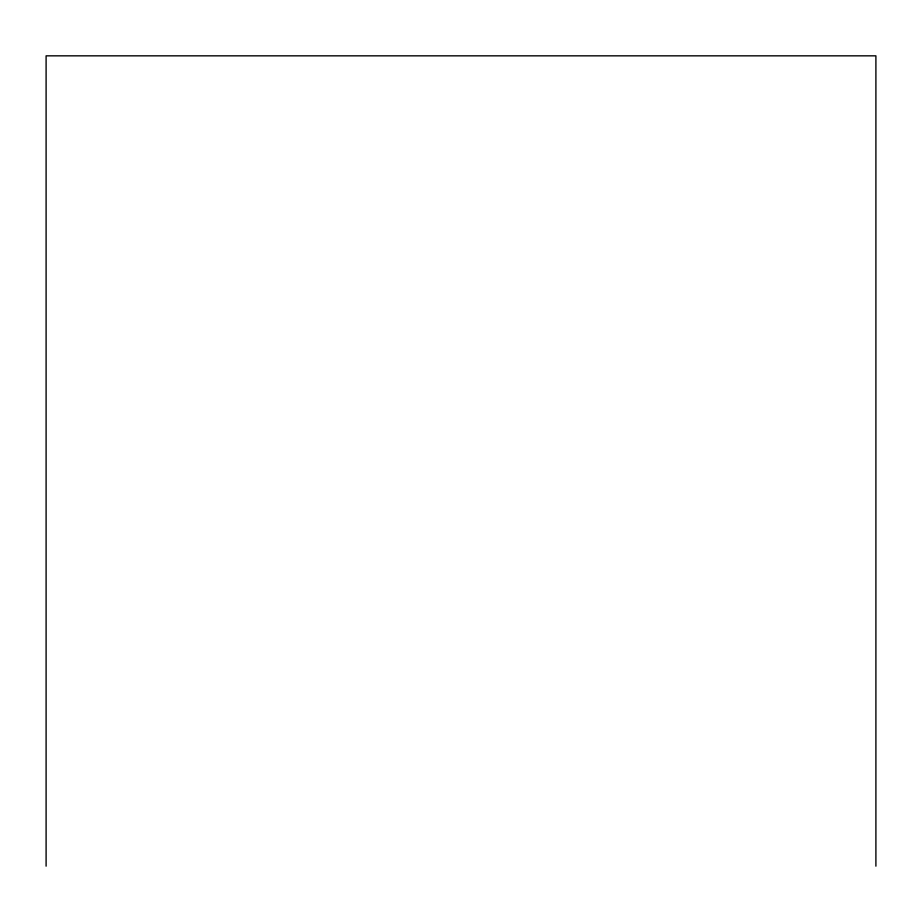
<?xml version="1.0" encoding="UTF-8"?>
<svg xmlns="http://www.w3.org/2000/svg" width="922" height="922" viewBox="0 0 922 922"><rect width="100%" height="100%" fill="white"/><g stroke="black" fill="none" stroke-linecap="round" stroke-linejoin="round"><path stroke-width="1.38" d="M875.9 866.161L875.9 55.839L46.1 55.839L46.1 866.161"/></g></svg>
